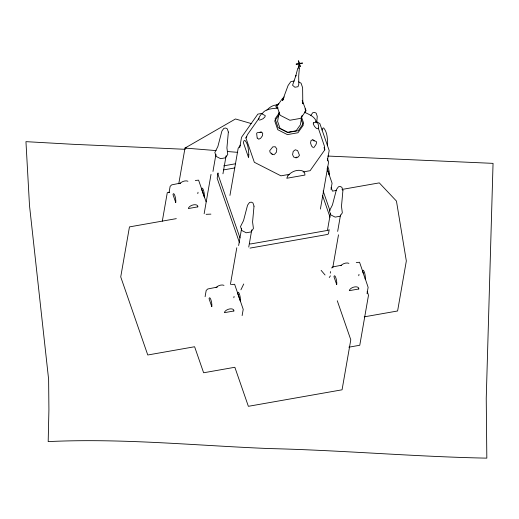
<?xml version="1.0" encoding="UTF-8"?>
<svg xmlns="http://www.w3.org/2000/svg" width="519" height="519" viewBox="0 0 519 519"><rect width="100%" height="100%" fill="white"/><g stroke="black" fill="none" stroke-linecap="round" stroke-linejoin="round"><path stroke-width="0.78" d="M327.346 145.229C327.645 139.423 327.521 132.533 323.642 127.888L322.721 128.277L322.104 130.094M299.372 67.911L298.697 76.105L298.801 84.169L298.023 86.699L294.902 87.25L292.56 85.265L295.966 75.391L295.577 76.656L297.809 68.184M316.759 121.92L317.258 116.386L316.207 113.207L314.579 112.37L312.782 112.688L310.803 115.406M162.304 221.185L167.293 192.607L169.635 192.199M169.045 192.594L170.135 186.347L171.692 184.868L180.515 183.097M178.763 183.784L184.998 148.064L235.483 118.968L251.683 123.691M197.784 193.639L198.031 192.251M204.149 213.731L211.012 174.41M212.972 171.432L215.969 154.24M222.949 173.794L226.096 155.771M205.096 296.719L206.186 290.465L207.743 288.986L217.344 287.085M229.949 195.423L238.169 148.324L240.44 145.099M239.713 147.701L241.53 137.282L257.839 114.128L262.595 113.291M230.404 284.438L236.807 247.751M238.63 245.539L241.627 228.347M233.835 297.763L234.082 296.375M248.75 247.063L251.76 229.839M242.12 315.604L243.21 309.35L234.62 284.25L231.351 284.613M279.209 112.13L277.6 121.342L280.033 128.368L287.714 132.28L296.141 130.801L300.378 124.781L301.987 115.568M327.359 160.935L329.176 150.516L319.814 123.49L315.494 121.284M320.392 209.079L328.611 161.98L327.307 158.211M330.986 189.474L332.076 183.22L327.113 168.578M327.534 229.872L330.402 213.465M330.285 273.143L330.558 271.58M337.661 231.403L340.522 214.989M332.737 267.83L338.498 234.802M358.752 275.751L358.999 274.363M367.037 293.592L368.127 287.338L365.22 278.651M289.602 174.306L280.928 175.837L254.336 162.272L245.909 137.944L247.544 134.518L259.085 118.15M240.92 289.797L243.742 283.977M245.909 137.944L246.83 136.64M283.711 98.895L282.453 100.686L288.084 85.499L290.789 81.658L294.221 80.97M279.514 112.539L275.083 118.825L278.132 127.622L287.753 132.533L298.308 130.671L303.621 123.133L301.338 116.535M279.144 114.628L274.72 120.908L277.769 129.705L287.39 134.616L297.945 132.754L303.258 125.215L301.228 119.351M318.316 128.096L324.407 146.131L324.79 149.855L310.109 170.693L303.012 171.945M329.234 277.535L330.434 275.829M262.27 113.655C265.546 108.315 272.754 108.86 278.171 107.939M274.674 154.156L276.452 152.132L276.802 148.921L275.278 146.741L272.78 146.864L269.659 150.789L270.237 152.69L272.144 154.325L274.259 154.74M266.87 110.223C269.419 107.128 273.26 104.994 277.289 104.832M313.703 147.792L315.928 144.639L316.642 142.511L316.441 141.693L312.769 139.819L311.069 140.435L310.55 142.972L311.51 145.956L312.957 147.415M331.622 267.96L332.66 266.974L341.483 265.209M284.328 96.956L282.407 98.597L276.997 106.278L280.104 115.244L289.907 120.246L300.663 118.351L306.074 110.67L302.188 100.297M296.972 156.978L295.895 157.718L293.631 157.023L292.58 154.571L293.222 151.399L295.317 149.764L297.634 150.62L299.457 155.291L298.282 156.926L295.973 157.925M260.013 132.553L261.193 132.034L262.705 133.13L262.471 135.712L260.635 138.275L258.747 139.228L257.437 138.093M278.748 103.832L277.01 104.579L275.836 106.213L276.471 108.036M259.597 120.194L263.036 118.741L264.95 116.905L265.261 115.588L261.589 113.713L259.37 116.866L258.65 118.994L258.851 119.811M261.193 132.034L257.171 132.741L256.646 133.454L257.184 138.138M186.587 147.779L184.998 148.064L216.157 150.594M223.695 165.853L235.658 163.745M223.754 169.882L234.809 167.935M195.3 180.495L198.576 180.132L206.069 201.787M176.304 218.642L129.458 226.894L120.732 276.906L147.766 354.996L194.612 346.744L203.623 372.772L234.854 367.27L248.374 406.312L342.06 389.808L350.792 339.796L337.272 300.748M336.416 190.428L332.452 191.128L331.122 187.301M341.976 189.448L379.292 182.876L396.451 201.08L406.332 260.966L397.599 310.978L364.254 316.85M250.002 248.108L327.372 234.478L328.469 233.829L329.195 229.658L328.099 230.313L250.729 243.943L249.334 243.729M356.268 262.601L359.544 262.238L363.417 273.442M348.839 347.185L359.771 345.258L368.496 295.246L367.173 291.418M206.127 214.315L210.902 214.133M327.787 156.05L493.05 163.362L486.238 398.417L486.828 458.141C414.318 456.726 342.021 450.245 269.523 448.572C195.786 445.613 122.043 438.049 48.183 441.604L48.916 409.828L48.63 379.486L29.505 205.608L25.95 141.655L72.777 144.288L185.212 149.303M227.341 151.509L237.721 152.352M298.691 81.866L301.072 83.209L302.622 87.692L302.804 103.761L302.317 102.366M312.769 139.819L314.183 141.077M321.112 270.347L325.05 274.979M271.456 153.124L272.267 154.149M316.486 122.815C315.643 116.678 309.33 114.628 304.536 112.273L305.633 110.716L305.055 108.815M324.005 147.578L324.79 149.855M327.223 169.213L329.221 174.968A4.963 1.194 80 0 0 327.787 166.833M323.136 190.966L329.961 210.695M322.533 195.494L330.058 217.24M239.953 237.819L217.889 174.092L218.045 172.963L217.163 178.264L239.486 242.749M216.073 287.656A4.963 2.673 -19.1 0 1 223.981 285.353M180.022 183.531A4.963 2.673 -19.1 0 1 187.93 181.235M340.989 265.644A4.963 2.673 -19.1 0 1 348.898 263.347M313.34 122.847L313.32 124.21L314.611 126.526L316.46 128.44L318.128 128.764L318.647 128.05L318.64 125.819L317.369 122.134L313.34 122.847M248.822 154.74L248.601 157.711L243.359 142.576L243.975 140.759L244.903 140.37C248.367 144.139 248.4 149.887 248.822 154.74M228.354 132.047L226.92 147.87L227.763 154.415L225.363 157.828L220.581 158.671L216.222 156.453L214.847 152.463L217.876 146.507L221.892 131.073L223.877 128.349L225.668 128.037L227.303 128.868L228.354 132.047M254.012 206.153L252.578 221.976L253.421 228.522L251.021 231.935L246.24 232.778L241.88 230.553L240.505 226.569L243.534 220.614L247.55 205.18L249.535 202.455L251.326 202.144L252.961 202.974L254.012 206.153M342.916 190.486L341.483 206.315L342.332 212.855L339.926 216.267L335.144 217.111L330.791 214.892L329.409 210.909L332.439 204.947L336.461 189.513L338.44 186.795L340.237 186.477L341.865 187.307L342.916 190.486M299.32 63.876L298.886 68.294L298.295 67.801L299.32 63.876M296.271 64.012L296.193 64.427L302.441 63.331L302.512 62.909L296.271 64.012M298.49 60.859L300.222 66.484L298.49 60.859M287.889 175.753L286.78 178.264L304.938 175.065L304.666 172.795L303.051 171.114C297.731 168.883 291.406 171.471 287.889 175.753M197.823 206.873L188.332 208.547A4.963 2.673 -19.1 0 1 193.581 204.83A4.963 2.673 -19.1 0 1 197.823 206.873M233.874 310.998L224.383 312.665A4.963 2.673 -19.1 0 1 229.632 308.948A4.963 2.673 -19.1 0 1 233.874 310.998M358.791 288.986L349.3 290.659A4.963 2.673 -19.1 0 1 354.548 286.942A4.963 2.673 -19.1 0 1 358.791 288.986M365.266 279.086L362.528 271.171A4.963 1.194 80 0 1 364.403 272.248A4.963 1.194 80 0 1 365.266 279.086M336.701 284.62L333.964 276.711A4.963 1.194 80 0 1 335.832 277.782A4.963 1.194 80 0 1 336.701 284.62M204.298 196.973L201.56 189.065A4.963 1.194 80 0 1 203.435 190.136A4.963 1.194 80 0 1 204.298 196.973M240.349 301.098L237.611 293.183A4.963 1.194 80 0 1 239.486 294.26A4.963 1.194 80 0 1 240.349 301.098M175.733 202.514L172.996 194.599A4.963 1.194 80 0 1 174.864 195.669A4.963 1.194 80 0 1 175.733 202.514M211.784 306.632L209.047 298.717A4.963 1.194 80 0 1 210.915 299.794A4.963 1.194 80 0 1 211.784 306.632"/></g></svg>
